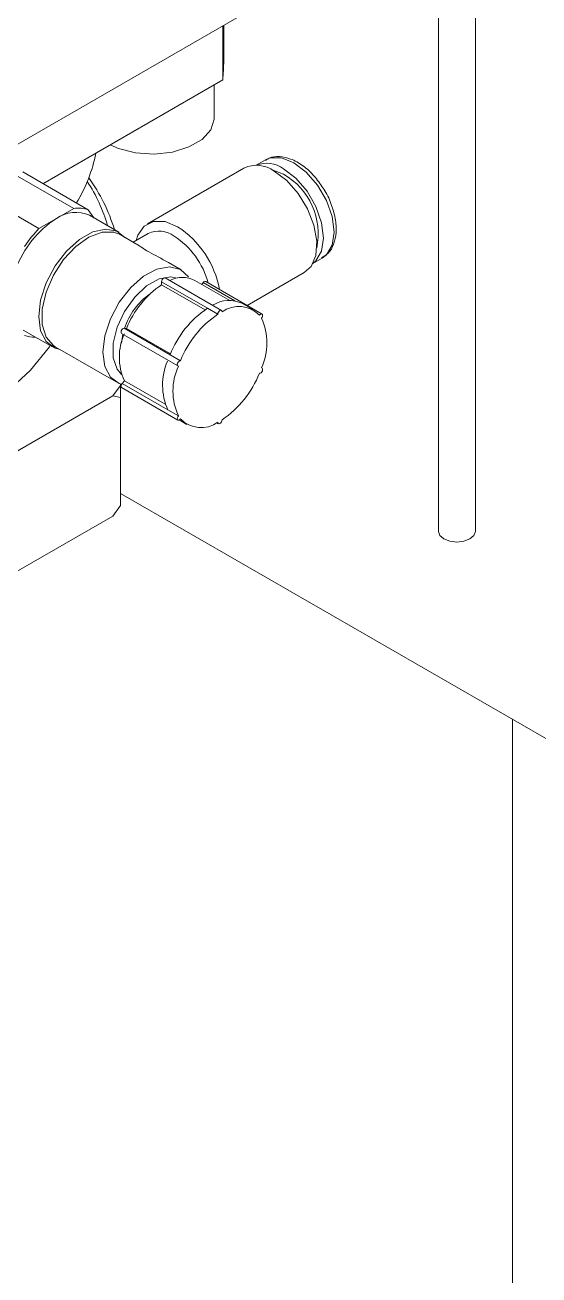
# Model space of a CAD drawing. Header units: millimetres. Extents: x 169 to 14583, y -399 to 10804.
# Drawn here: x 11935.4 to 11970.3, y 7492.5 to 7577.4 of the extents above; entities that cross this region are included whole.
import ezdxf

# ---------------------------------------------------------------- set-up
doc = ezdxf.new("R2010")
doc.units = ezdxf.units.MM
doc.header["$LTSCALE"] = 35

msp = doc.modelspace()

# ---------------------------------------------------------------- linework, layer by layer
at = {"color": 7, "linetype": 'Continuous', "lineweight": 18}
for p, q in [((11963.45, 7579.698), (11963.45, 7543.035)), ((11965.95, 7543.035), (11965.95, 7579.368)), ((11914.283, 7557.451), (11950.345, 7578.269)), ((11948.798, 7577.376), (11948.798, 7573.702)), ((11948.869, 7575.003), (11948.869, 7577.417)), ((11936.599, 7566.659), (11948.798, 7573.702)), ((11948.231, 7571.124), (11948.231, 7573.374)), ((11950.24, 7567.716), (11943.693, 7563.936)), ((11951.709, 7568.275), (11951.07, 7567.906)), ((11938.692, 7564.97), (11934.238, 7567.542)), ((11935.222, 7567.454), (11939.677, 7564.882)), ((11931.876, 7566.178), (11936.33, 7563.606)), ((11936.33, 7563.606), (11937.511, 7564.288)), ((11937.511, 7564.288), (11938.692, 7564.97)), ((11939.677, 7564.882), (11940.058, 7564.34)), ((11941.741, 7563.368), (11939.761, 7564.511)), ((11942.904, 7562.582), (11941.833, 7563.2)), ((11943.748, 7563.275), (11942.725, 7562.685)), ((11945.972, 7560.81), (11945.121, 7561.301)), ((11954.92, 7561.238), (11955.558, 7561.606)), ((11947.764, 7558.202), (11944.653, 7559.999)), ((11944.653, 7559.794), (11944.653, 7559.999)), ((11948.713, 7558.053), (11944.895, 7560.257)), ((11949.291, 7558.721), (11946.919, 7560.09)), ((11951.469, 7557.806), (11947.65, 7560.011)), ((11950.472, 7558.382), (11954.34, 7560.614)), ((11947.599, 7558.093), (11944.653, 7559.794)), ((11947.386, 7559.821), (11947.477, 7559.935)), ((11949.617, 7558.699), (11947.477, 7559.935)), ((11950.863, 7558.102), (11950.156, 7558.51)), ((11948.472, 7557.794), (11947.764, 7558.202)), ((11935.262, 7556.717), (11937.241, 7555.574)), ((11945.224, 7555.042), (11942.112, 7556.838)), ((11942.112, 7556.838), (11942.266, 7556.824)), ((11945.249, 7555.102), (11942.266, 7556.824)), ((11942.027, 7556.432), (11941.936, 7555.831)), ((11941.939, 7556.483), (11945.757, 7554.278)), ((11937.433, 7555.579), (11941.572, 7553.189)), ((11945.931, 7554.633), (11945.224, 7555.042)), ((11951.469, 7554.132), (11951.439, 7554.149)), ((11941.971, 7553.085), (11942.124, 7553.276)), ((11944.9, 7551.674), (11942.124, 7553.276)), ((11941.342, 7552.249), (11941.86, 7552.957)), ((11941.86, 7553.062), (11941.86, 7552.957)), ((11941.86, 7552.957), (11941.864, 7553.06)), ((11941.86, 7552.951), (11941.86, 7552.14)), ((11941.869, 7545.199), (11941.869, 7552.548)), ((11941.939, 7552.808), (11945.757, 7550.604)), ((11945.082, 7551.289), (11941.971, 7553.085)), ((11941.342, 7552.249), (11914.094, 7536.519)), ((11941.86, 7552.14), (11941.342, 7552.249)), ((11941.86, 7544.791), (11941.86, 7552.14)), ((11945.789, 7550.881), (11945.082, 7551.289)), ((11945.845, 7550.607), (11946.363, 7550.308)), ((11948.406, 7550.419), (11948.513, 7550.357)), ((12059.134, 7477.929), (11941.869, 7545.625)), ((11941.342, 7544.084), (11941.86, 7544.791)), ((11941.86, 7544.791), (11941.869, 7545.199)), ((11941.342, 7544.084), (11914.094, 7528.354)), ((11968.468, 7482.27), (11968.468, 7530.269))]:
    msp.add_line(p, q, dxfattribs=at)
at = {"color": 7, "linetype": 'Continuous', "lineweight": 18, "flags": 128}
for points in [[(11941.158, 7569.291), (11941.72, 7569.047), (11942.881, 7568.755), (11944.14, 7568.673), (11945.385, 7568.809), (11946.505, 7569.15), (11947.401, 7569.668), (11947.993, 7570.314), (11948.228, 7571.033), (11948.231, 7571.124)], [(11955.558, 7561.606), (11955.836, 7561.822), (11956.223, 7562.475), (11956.356, 7563.369), (11956.223, 7564.418), (11955.836, 7565.517), (11955.234, 7566.56), (11954.475, 7567.445), (11953.633, 7568.084), (11952.792, 7568.416), (11952.033, 7568.408), (11951.709, 7568.275)], [(11952.926, 7567.676), (11953.768, 7567.037), (11954.526, 7566.152), (11955.129, 7565.109), (11955.515, 7564.009), (11955.649, 7562.961), (11955.515, 7562.066), (11955.129, 7561.413), (11954.922, 7561.242)], [(11952.109, 7567.611), (11952.147, 7567.605), (11952.926, 7567.305)], [(11952.29, 7567.513), (11953.144, 7566.871), (11953.923, 7565.989), (11954.557, 7564.944), (11954.989, 7563.83), (11955.181, 7562.746), (11955.116, 7561.789), (11954.801, 7561.042), (11954.34, 7560.614)], [(11942.163, 7563.009), (11941.62, 7563.431), (11940.86, 7563.578), (11939.988, 7563.387), (11939.075, 7562.874), (11938.197, 7562.08), (11937.425, 7561.072), (11936.823, 7559.931), (11936.44, 7558.753), (11936.309, 7557.634), (11936.44, 7556.666), (11936.823, 7555.929), (11937.425, 7555.484), (11937.763, 7555.388)], [(11942.925, 7562.8), (11943.044, 7563.166), (11943.476, 7563.781), (11944.109, 7564.094), (11944.888, 7564.078), (11945.742, 7563.733)], [(11941.833, 7563.2), (11941.417, 7563.362), (11940.611, 7563.365), (11939.723, 7563.033), (11938.827, 7562.395), (11937.999, 7561.504), (11937.308, 7560.436), (11936.813, 7559.28), (11936.554, 7558.133), (11936.554, 7557.091), (11936.813, 7556.243), (11937.308, 7555.659), (11937.433, 7555.579)], [(11941.939, 7553.039), (11941.78, 7553.09), (11941.176, 7553.52), (11940.792, 7554.245), (11940.661, 7555.204), (11940.792, 7556.314), (11941.176, 7557.483), (11941.78, 7558.61), (11942.553, 7559.601), (11943.428, 7560.372), (11944.333, 7560.858), (11945.19, 7561.016), (11945.928, 7560.835), (11946.482, 7560.329), (11946.482, 7560.329)], [(11945.713, 7560.244), (11945.29, 7560.326), (11944.488, 7560.185), (11943.638, 7559.711), (11942.826, 7558.952), (11942.133, 7557.984), (11941.629, 7556.903), (11941.364, 7555.817), (11941.364, 7554.836), (11941.629, 7554.057), (11941.933, 7553.696)], [(11944.653, 7559.999), (11944.663, 7560.068), (11944.693, 7560.14), (11944.74, 7560.203), (11944.795, 7560.247), (11944.849, 7560.266), (11944.895, 7560.257)], [(11947.477, 7559.935), (11947.529, 7559.987), (11947.585, 7560.016), (11947.636, 7560.017), (11947.65, 7560.011)], [(11948.472, 7557.794), (11948.481, 7557.863), (11948.512, 7557.935), (11948.558, 7557.998), (11948.613, 7558.043), (11948.668, 7558.062), (11948.714, 7558.052), (11948.745, 7558.015), (11948.754, 7557.957)], [(11951.295, 7557.73), (11951.348, 7557.783), (11951.404, 7557.812), (11951.454, 7557.813), (11951.491, 7557.785), (11951.509, 7557.734), (11951.505, 7557.668), (11951.479, 7557.595), (11951.437, 7557.529)], [(11941.939, 7556.483), (11941.928, 7556.49), (11941.903, 7556.533), (11941.899, 7556.595), (11941.916, 7556.667), (11941.953, 7556.736), (11942.004, 7556.794), (11942.06, 7556.829), (11942.112, 7556.838)], [(11890.143, 7553.83), (11890.74, 7553.242), (11892.474, 7551.812), (11894.484, 7550.509), (11896.743, 7549.348), (11899.219, 7548.347), (11901.881, 7547.519), (11904.691, 7546.874), (11907.611, 7546.422), (11910.603, 7546.169), (11913.625, 7546.119), (11916.637, 7546.271), (11919.598, 7546.624), (11922.468, 7547.173), (11925.208, 7547.91), (11927.782, 7548.827), (11930.153, 7549.909), (11932.291, 7551.144), (11934.167, 7552.513), (11935.754, 7553.998), (11937.032, 7555.58), (11937.088, 7555.662)], [(11945.789, 7554.269), (11945.747, 7554.286), (11945.721, 7554.329), (11945.717, 7554.391), (11945.735, 7554.462), (11945.772, 7554.532), (11945.822, 7554.589), (11945.878, 7554.625), (11945.931, 7554.633)], [(11951.437, 7554.141), (11951.479, 7554.124), (11951.505, 7554.081), (11951.509, 7554.019), (11951.491, 7553.948), (11951.454, 7553.878), (11951.404, 7553.821), (11951.348, 7553.785), (11951.295, 7553.777)], [(11941.939, 7552.808), (11941.916, 7552.829), (11941.899, 7552.88), (11941.903, 7552.947), (11941.928, 7553.019), (11941.971, 7553.085)], [(11945.931, 7550.68), (11945.878, 7550.627), (11945.822, 7550.599), (11945.772, 7550.598), (11945.735, 7550.625), (11945.717, 7550.676), (11945.721, 7550.742), (11945.747, 7550.815), (11945.789, 7550.881)], [(11948.754, 7550.616), (11948.745, 7550.547), (11948.714, 7550.475), (11948.668, 7550.412), (11948.613, 7550.367), (11948.558, 7550.348), (11948.512, 7550.358), (11948.481, 7550.395), (11948.472, 7550.453)], [(11965.584, 7542.525), (11965.178, 7542.368), (11964.7, 7542.313), (11964.221, 7542.368), (11963.816, 7542.525), (11963.545, 7542.759), (11963.45, 7543.035)], [(11965.95, 7543.035), (11965.854, 7542.759), (11965.584, 7542.525)]]:
    msp.add_lwpolyline(points, dxfattribs=at)
at = {"color": 7, "linetype": 'Continuous', "lineweight": 18}
for centre, radius, start, end in [((11936.829, 7575.004), 12.04, 353.78949, 359.99518), ((11929.803, 7570.842), 10.604, 328.78611, 348.54377), ((11951.095, 7565.897), 2.01, 53.51373, 115.17581), ((11951.797, 7566.148), 1.9, 53.52316, 112.31454), ((11930.075, 7560.626), 11.365, 16.23043, 32.96601), ((11929.979, 7560.036), 11.997, 16.95249, 35.80469), ((11950.61, 7563.246), 4.673, 348.13398, 60.28956), ((11941.236, 7558.472), 6.906, 122.63797, 159.77289), ((11938.831, 7562.436), 2.274, 65.84324, 125.46722), ((11939.016, 7563.046), 1.951, 70.22405, 99.55691), ((11941.824, 7558.182), 7.721, 135.36749, 147.04337), ((11944.481, 7561.76), 1.683, 52.85721, 115.83233), ((11942.274, 7558.358), 6.397, 10.08692, 57.16942), ((11942.509, 7558.495), 5.491, 15.00266, 57.02598), ((11946.067, 7558.409), 1.884, 63.118, 117.45704), ((11946.488, 7555.438), 4.564, 125.05883, 162.17824), ((11948.369, 7554.362), 6.581, 124.37633, 158.03453), ((11949.232, 7556.657), 2.071, 63.51342, 122.71746), ((11949.893, 7556.372), 1.952, 44.09379, 125.68717), ((11951.688, 7552.447), 6.965, 124.28023, 158.13062), ((11952.395, 7552.039), 6.965, 124.28023, 158.13062), ((11947.671, 7555.835), 4.129, 335.77704, 24.22296), ((11935.985, 7558.077), 1.846, 249.74811, 272.43127), ((11945.685, 7554.868), 3.901, 155.91411, 204.08589), ((11948.812, 7552.975), 4.093, 156.69741, 204.31615), ((11949.555, 7552.575), 4.129, 155.77704, 204.22296), ((11944.831, 7556.371), 6.965, 304.28023, 338.13062), ((11947.333, 7552.038), 1.952, 224.09379, 305.68717)]:
    msp.add_arc(centre, radius, start, end, dxfattribs=at)
for points, knots in [([(11955.607, 7566.366), (11955.416, 7566.644), (11955.016, 7567.228), (11954.253, 7567.911), (11953.44, 7568.373), (11952.662, 7568.532), (11952.054, 7568.486), (11951.789, 7568.288), (11951.71, 7568.229)], [0, 0, 0, 0, 0.179155, 0.375848, 0.575201, 0.756239, 0.927085, 1, 1, 1, 1]), ([(11955.506, 7561.612), (11955.667, 7561.707), (11956.033, 7561.923), (11956.369, 7562.547), (11956.534, 7563.348), (11956.475, 7564.298), (11956.174, 7565.304), (11955.861, 7566.027), (11955.625, 7566.342), (11955.607, 7566.366)], [0, 0, 0, 0, 0.125961, 0.28629, 0.451804, 0.627311, 0.806387, 0.985096, 1, 1, 1, 1]), ([(11945.118, 7561.295), (11944.884, 7561.427), (11944.425, 7561.685), (11943.766, 7562.031), (11943.239, 7562.346), (11942.975, 7562.567), (11942.905, 7562.577), (11942.901, 7562.577)], [0, 0, 0, 0, 0.23492, 0.461036, 0.688047, 0.979931, 1, 1, 1, 1])]:
    msp.add_open_spline(points, degree=3, knots=knots, dxfattribs=at)

doc.saveas('drawing.dxf')
